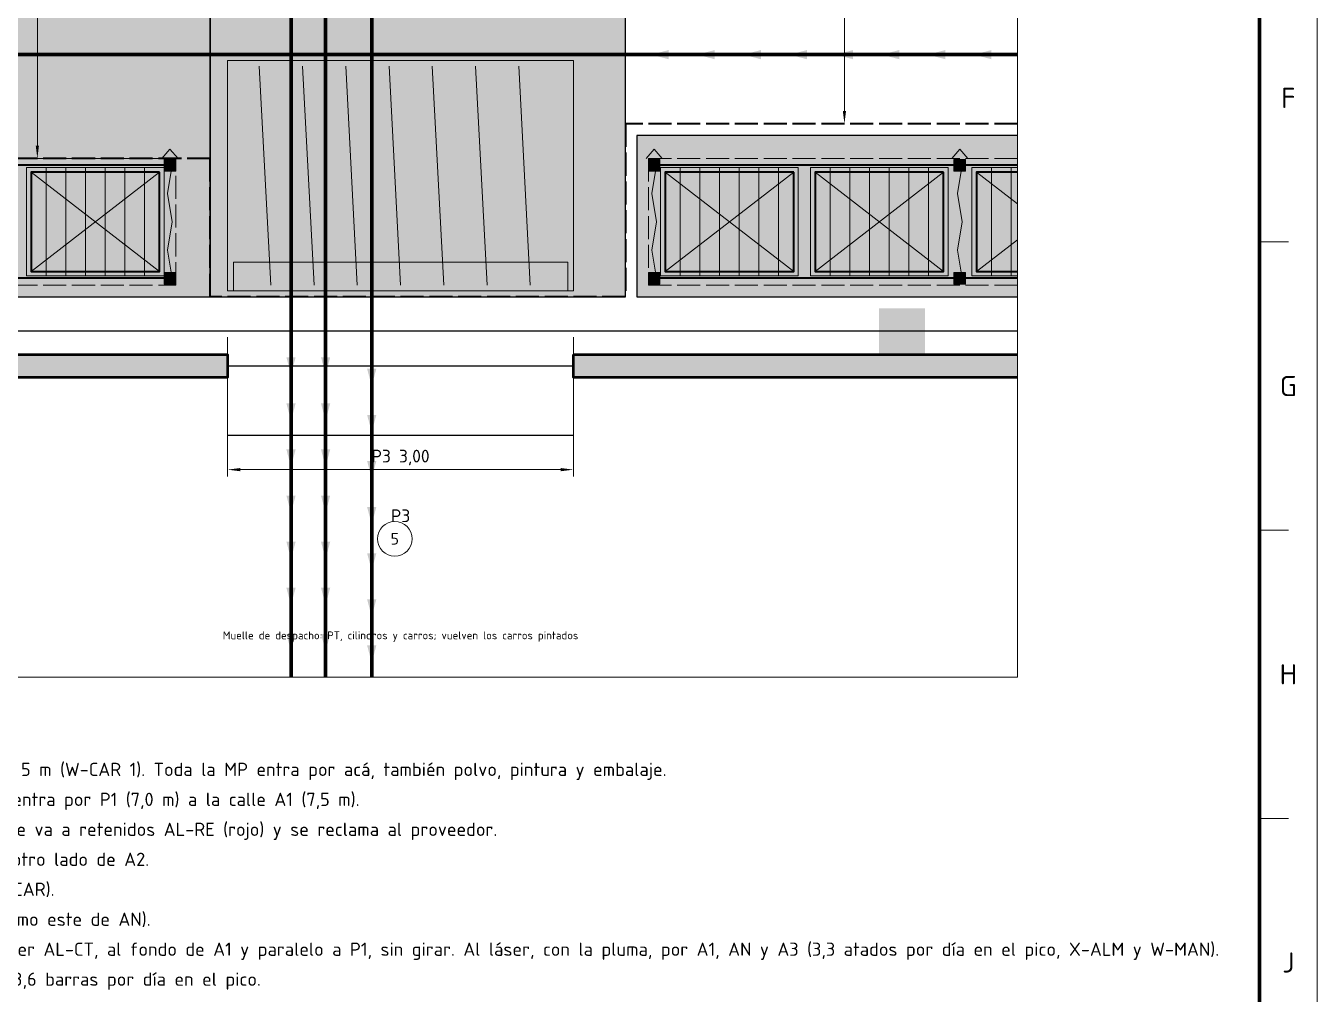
# Model space of a CAD drawing. Header units: millimetres. Extents: x 0 to 2430, y 0 to 841.
# Drawn here: x 965 to 1189, y 440 to 608 of the extents above; entities that cross this region are included whole.
import ezdxf
from ezdxf.enums import TextEntityAlignment as Align

# ---------------------------------------------------------------- set-up
doc = ezdxf.new("R2010")
doc.units = ezdxf.units.MM
doc.linetypes.add('IRAM-E-TRAZOS', pattern=[5, 4, -1])
for name, color, linetype, lineweight in [('06-TEXTO', 7, 'CONTINUOUS', 25), ('07-RECUADRO', 7, 'CONTINUOUS', 70), ('08-FINA', 5, 'CONTINUOUS', 18), ('A-ABERTURA', 7, 'CONTINUOUS', 25), ('A-COLUMNA', 7, 'CONTINUOUS', 50), ('A-COTA', 7, 'CONTINUOUS', 18), ('A-EQUIPO-FINO', 8, 'CONTINUOUS', 13), ('A-EQUIPO-OCULTO', 8, 'IRAM-E-TRAZOS', 13), ('A-EQUIPO-RELLENO', 9, 'CONTINUOUS', 13), ('A-EXTERIOR', 8, 'CONTINUOUS', 25), ('A-MURO', 7, 'CONTINUOUS', 50), ('A-RELLENO', 9, 'CONTINUOUS', 13), ('A-SECTOR', 1, 'CONTINUOUS', 25), ('A-SEGURIDAD', 1, 'IRAM-E-TRAZOS', 18), ('A-TEXTO', 7, 'CONTINUOUS', 18), ('F-PT', 3, 'CONTINUOUS', 70)]:
    doc.layers.add(name, color=color, linetype=linetype, lineweight=lineweight)
for name, color, linetype, lineweight, true_color in [('A-EQUIPO', 30, 'CONTINUOUS', 35, 0xe67800), ('A-MOBILIARIO', 8, 'CONTINUOUS', 18, 0x50505a), ('A-PASILLO', 2, 'IRAM-E-TRAZOS', 35, 0xd7a500)]:
    doc.layers.add(name, color=color, linetype=linetype, lineweight=lineweight, true_color=true_color)
doc.styles.add('ISO3098', font='isocpeur.ttf')
doc.dimstyles.new('FLAMA-IRAM', dxfattribs={"dimtxt": 3.5, "dimasz": 3.5, "dimexe": 2, "dimexo": 1.5, "dimgap": 1, "dimtad": 1, "dimdec": 1, "dimtxsty": 'ISO3098', "dimblk": 'IRAM_FLECHA', "dimblk1": 'IRAM_FLECHA', "dimblk2": 'IRAM_FLECHA', "dimcen": 2.5, "dimclrd": 3, "dimclre": 3, "dimclrt": 3, "dimazin": 3, "dimtfac": 1, "dimtmove": 0, "dimatfit": 3, "dimlwd": 18, "dimlwe": 18})

# ---------------------------------------------------------------- blocks, each defined once
blk = doc.blocks.new('IRAM_FLECHA')
blk.add_solid([(0, 0), (-1, 0.125), (-1, -0.125)])

msp = doc.modelspace()

# ---------------------------------------------------------------- hatches: boundary and pattern name
at = {"layer": 'A-COLUMNA', "true_color": 0x000000}
h = msp.add_hatch(color=7, dxfattribs=at)
h.dxf.hatch_style = 1
h.paths.add_polyline_path([(1113, 551), (1121, 551), (1121, 559), (1113, 559)])
at = {"layer": 'A-EQUIPO-RELLENO', "true_color": 0xeeeeee}
h = msp.add_hatch(color=7, dxfattribs=at)
h.dxf.hatch_style = 1
h.paths.add_polyline_path([(1000, 562), (1060, 562), (1060, 602), (1000, 602)])
at = {"layer": 'A-EQUIPO-RELLENO', "true_color": 0x969ba0}
h = msp.add_hatch(color=7, dxfattribs=at)
h.dxf.hatch_style = 1
h.paths.add_polyline_path([(991, 584.8), (989, 584.8), (989, 582.8), (991, 582.8)])
h = msp.add_hatch(color=7, dxfattribs=at)
h.dxf.hatch_style = 1
h.paths.add_polyline_path([(1075, 584.8), (1073, 584.8), (1073, 582.8), (1075, 582.8)])
h = msp.add_hatch(color=7, dxfattribs=at)
h.dxf.hatch_style = 1
h.paths.add_polyline_path([(1128, 584.8), (1126, 584.8), (1126, 582.8), (1128, 582.8)])
at = {"layer": 'A-EQUIPO-RELLENO', "true_color": 0xeedec0}
h = msp.add_hatch(color=7, dxfattribs=at)
h.dxf.hatch_style = 1
h.paths.add_polyline_path([(989, 583.4), (965.1, 583.4), (965.1, 564.6), (989, 564.6)])
h = msp.add_hatch(color=7, dxfattribs=at)
h.dxf.hatch_style = 1
h.paths.add_polyline_path([(1099, 583.4), (1075.1, 583.4), (1075.1, 564.6), (1099, 564.6)])
h = msp.add_hatch(color=7, dxfattribs=at)
h.dxf.hatch_style = 1
h.paths.add_polyline_path([(1125, 583.4), (1101.1, 583.4), (1101.1, 564.6), (1125, 564.6)])
h = msp.add_hatch(color=7, dxfattribs=at)
h.dxf.hatch_style = 1
h.paths.add_polyline_path([(1129.1, 564.6), (1129.1, 583.4), (1137, 583.4), (1137, 564.6)])
at = {"layer": 'A-EQUIPO-RELLENO', "true_color": 0x969ba0}
h = msp.add_hatch(color=7, dxfattribs=at)
h.dxf.hatch_style = 1
h.paths.add_polyline_path([(991, 565.2), (989, 565.2), (989, 563.2), (991, 563.2)])
h = msp.add_hatch(color=7, dxfattribs=at)
h.dxf.hatch_style = 1
h.paths.add_polyline_path([(1075, 565.2), (1073, 565.2), (1073, 563.2), (1075, 563.2)])
h = msp.add_hatch(color=7, dxfattribs=at)
h.dxf.hatch_style = 1
h.paths.add_polyline_path([(1128, 565.2), (1126, 565.2), (1126, 563.2), (1128, 563.2)])
at = {"layer": 'A-MURO', "true_color": 0x464646}
h = msp.add_hatch(color=7, dxfattribs=at)
h.dxf.hatch_style = 1
h.paths.add_polyline_path([(1000, 551), (1000, 547), (597, 547), (597, 551)])
h = msp.add_hatch(color=7, dxfattribs=at)
h.dxf.hatch_style = 1
h.paths.add_polyline_path([(1137, 551), (1137, 547), (1060, 547), (1060, 551)])
at = {"layer": 'A-RELLENO', "true_color": 0xc8e8c8}
h = msp.add_hatch(color=7, dxfattribs=at)
h.dxf.hatch_style = 1
h.paths.add_polyline_path([(1069, 561), (997, 561), (997, 795), (1069, 795)])
h = msp.add_hatch(color=7, dxfattribs=at)
h.dxf.hatch_style = 1
h.paths.add_polyline_path([(609, 561), (997, 561), (997, 711), (609, 711)])
at = {"layer": 'A-RELLENO', "true_color": 0xcde1f5}
h = msp.add_hatch(color=7, dxfattribs=at)
h.dxf.hatch_style = 1
h.paths.add_polyline_path([(1071, 561), (1071, 589), (1137, 589), (1137, 561)])
at = {"layer": 'F-PT', "true_color": 0x00963c}
h = msp.add_hatch(color=7, dxfattribs=at)
h.dxf.hatch_style = 1
h.paths.add_polyline_path([(1011, 603.5), (1011.8, 606.5), (1010.2, 606.5)])
h = msp.add_hatch(color=7, dxfattribs=at)
h.dxf.hatch_style = 1
h.paths.add_polyline_path([(1017, 603.5), (1017.8, 606.5), (1016.2, 606.5)])
h = msp.add_hatch(color=7, dxfattribs=at)
h.dxf.hatch_style = 1
h.paths.add_polyline_path([(969.5, 603), (972.5, 602.2), (972.5, 603.8)])
h = msp.add_hatch(color=7, dxfattribs=at)
h.dxf.hatch_style = 1
h.paths.add_polyline_path([(977.5, 603), (980.5, 602.2), (980.5, 603.8)])
h = msp.add_hatch(color=7, dxfattribs=at)
h.dxf.hatch_style = 1
h.paths.add_polyline_path([(985.5, 603), (988.5, 602.2), (988.5, 603.8)])
h = msp.add_hatch(color=7, dxfattribs=at)
h.dxf.hatch_style = 1
h.paths.add_polyline_path([(993.5, 603), (996.5, 602.2), (996.5, 603.8)])
h = msp.add_hatch(color=7, dxfattribs=at)
h.dxf.hatch_style = 1
h.paths.add_polyline_path([(1001.5, 603), (1004.5, 602.2), (1004.5, 603.8)])
h = msp.add_hatch(color=7, dxfattribs=at)
h.dxf.hatch_style = 1
h.paths.add_polyline_path([(1009.5, 603), (1012.5, 602.2), (1012.5, 603.8)])
h = msp.add_hatch(color=7, dxfattribs=at)
h.dxf.hatch_style = 1
h.paths.add_polyline_path([(1017.5, 603), (1020.5, 602.2), (1020.5, 603.8)])
h = msp.add_hatch(color=7, dxfattribs=at)
h.dxf.hatch_style = 1
h.paths.add_polyline_path([(1025, 601.5), (1025.8, 604.5), (1024.2, 604.5)])
h = msp.add_hatch(color=7, dxfattribs=at)
h.dxf.hatch_style = 1
h.paths.add_polyline_path([(1025.5, 603), (1028.5, 602.2), (1028.5, 603.8)])
h = msp.add_hatch(color=7, dxfattribs=at)
h.dxf.hatch_style = 1
h.paths.add_polyline_path([(1033.5, 603), (1036.5, 602.2), (1036.5, 603.8)])
h = msp.add_hatch(color=7, dxfattribs=at)
h.dxf.hatch_style = 1
h.paths.add_polyline_path([(1041.5, 603), (1044.5, 602.2), (1044.5, 603.8)])
h = msp.add_hatch(color=7, dxfattribs=at)
h.dxf.hatch_style = 1
h.paths.add_polyline_path([(1049.5, 603), (1052.5, 602.2), (1052.5, 603.8)])
h = msp.add_hatch(color=7, dxfattribs=at)
h.dxf.hatch_style = 1
h.paths.add_polyline_path([(1057.5, 603), (1060.5, 602.2), (1060.5, 603.8)])
h = msp.add_hatch(color=7, dxfattribs=at)
h.dxf.hatch_style = 1
h.paths.add_polyline_path([(1065.5, 603), (1068.5, 602.2), (1068.5, 603.8)])
h = msp.add_hatch(color=7, dxfattribs=at)
h.dxf.hatch_style = 1
h.paths.add_polyline_path([(1073.5, 603), (1076.5, 602.2), (1076.5, 603.8)])
h = msp.add_hatch(color=7, dxfattribs=at)
h.dxf.hatch_style = 1
h.paths.add_polyline_path([(1081.5, 603), (1084.5, 602.2), (1084.5, 603.8)])
h = msp.add_hatch(color=7, dxfattribs=at)
h.dxf.hatch_style = 1
h.paths.add_polyline_path([(1089.5, 603), (1092.5, 602.2), (1092.5, 603.8)])
h = msp.add_hatch(color=7, dxfattribs=at)
h.dxf.hatch_style = 1
h.paths.add_polyline_path([(1097.5, 603), (1100.5, 602.2), (1100.5, 603.8)])
h = msp.add_hatch(color=7, dxfattribs=at)
h.dxf.hatch_style = 1
h.paths.add_polyline_path([(1105.5, 603), (1108.5, 602.2), (1108.5, 603.8)])
h = msp.add_hatch(color=7, dxfattribs=at)
h.dxf.hatch_style = 1
h.paths.add_polyline_path([(1113.5, 603), (1116.5, 602.2), (1116.5, 603.8)])
h = msp.add_hatch(color=7, dxfattribs=at)
h.dxf.hatch_style = 1
h.paths.add_polyline_path([(1121.5, 603), (1124.5, 602.2), (1124.5, 603.8)])
h = msp.add_hatch(color=7, dxfattribs=at)
h.dxf.hatch_style = 1
h.paths.add_polyline_path([(1129.5, 603), (1132.5, 602.2), (1132.5, 603.8)])
h = msp.add_hatch(color=7, dxfattribs=at)
h.dxf.hatch_style = 1
h.paths.add_polyline_path([(1011, 595.5), (1011.8, 598.5), (1010.2, 598.5)])
h = msp.add_hatch(color=7, dxfattribs=at)
h.dxf.hatch_style = 1
h.paths.add_polyline_path([(1017, 595.5), (1017.8, 598.5), (1016.2, 598.5)])
h = msp.add_hatch(color=7, dxfattribs=at)
h.dxf.hatch_style = 1
h.paths.add_polyline_path([(1025, 593.5), (1025.8, 596.5), (1024.2, 596.5)])
h = msp.add_hatch(color=7, dxfattribs=at)
h.dxf.hatch_style = 1
h.paths.add_polyline_path([(1011, 587.5), (1011.8, 590.5), (1010.2, 590.5)])
h = msp.add_hatch(color=7, dxfattribs=at)
h.dxf.hatch_style = 1
h.paths.add_polyline_path([(1017, 587.5), (1017.8, 590.5), (1016.2, 590.5)])
h = msp.add_hatch(color=7, dxfattribs=at)
h.dxf.hatch_style = 1
h.paths.add_polyline_path([(1025, 585.5), (1025.8, 588.5), (1024.2, 588.5)])
h = msp.add_hatch(color=7, dxfattribs=at)
h.dxf.hatch_style = 1
h.paths.add_polyline_path([(1011, 579.5), (1011.8, 582.5), (1010.2, 582.5)])
h = msp.add_hatch(color=7, dxfattribs=at)
h.dxf.hatch_style = 1
h.paths.add_polyline_path([(1017, 579.5), (1017.8, 582.5), (1016.2, 582.5)])
h = msp.add_hatch(color=7, dxfattribs=at)
h.dxf.hatch_style = 1
h.paths.add_polyline_path([(1025, 577.5), (1025.8, 580.5), (1024.2, 580.5)])
h = msp.add_hatch(color=7, dxfattribs=at)
h.dxf.hatch_style = 1
h.paths.add_polyline_path([(1011, 571.5), (1011.8, 574.5), (1010.2, 574.5)])
h = msp.add_hatch(color=7, dxfattribs=at)
h.dxf.hatch_style = 1
h.paths.add_polyline_path([(1017, 571.5), (1017.8, 574.5), (1016.2, 574.5)])
h = msp.add_hatch(color=7, dxfattribs=at)
h.dxf.hatch_style = 1
h.paths.add_polyline_path([(1025, 569.5), (1025.8, 572.5), (1024.2, 572.5)])
h = msp.add_hatch(color=7, dxfattribs=at)
h.dxf.hatch_style = 1
h.paths.add_polyline_path([(1011, 563.5), (1011.8, 566.5), (1010.2, 566.5)])
h = msp.add_hatch(color=7, dxfattribs=at)
h.dxf.hatch_style = 1
h.paths.add_polyline_path([(1017, 563.5), (1017.8, 566.5), (1016.2, 566.5)])
h = msp.add_hatch(color=7, dxfattribs=at)
h.dxf.hatch_style = 1
h.paths.add_polyline_path([(1025, 561.5), (1025.8, 564.5), (1024.2, 564.5)])
h = msp.add_hatch(color=7, dxfattribs=at)
h.dxf.hatch_style = 1
h.paths.add_polyline_path([(1011, 547.5), (1011.8, 550.5), (1010.2, 550.5)])
h = msp.add_hatch(color=7, dxfattribs=at)
h.dxf.hatch_style = 1
h.paths.add_polyline_path([(1017, 547.5), (1017.8, 550.5), (1016.2, 550.5)])
h = msp.add_hatch(color=7, dxfattribs=at)
h.dxf.hatch_style = 1
h.paths.add_polyline_path([(1025, 545.5), (1025.8, 548.5), (1024.2, 548.5)])
h = msp.add_hatch(color=7, dxfattribs=at)
h.dxf.hatch_style = 1
h.paths.add_polyline_path([(1011, 539.5), (1011.8, 542.5), (1010.2, 542.5)])
h = msp.add_hatch(color=7, dxfattribs=at)
h.dxf.hatch_style = 1
h.paths.add_polyline_path([(1017, 539.5), (1017.8, 542.5), (1016.2, 542.5)])
h = msp.add_hatch(color=7, dxfattribs=at)
h.dxf.hatch_style = 1
h.paths.add_polyline_path([(1025, 537.5), (1025.8, 540.5), (1024.2, 540.5)])
h = msp.add_hatch(color=7, dxfattribs=at)
h.dxf.hatch_style = 1
h.paths.add_polyline_path([(1011, 531.5), (1011.8, 534.5), (1010.2, 534.5)])
h = msp.add_hatch(color=7, dxfattribs=at)
h.dxf.hatch_style = 1
h.paths.add_polyline_path([(1017, 531.5), (1017.8, 534.5), (1016.2, 534.5)])
h = msp.add_hatch(color=7, dxfattribs=at)
h.dxf.hatch_style = 1
h.paths.add_polyline_path([(1025, 529.5), (1025.8, 532.5), (1024.2, 532.5)])
h = msp.add_hatch(color=7, dxfattribs=at)
h.dxf.hatch_style = 1
h.paths.add_polyline_path([(1011, 523.5), (1011.8, 526.5), (1010.2, 526.5)])
h = msp.add_hatch(color=7, dxfattribs=at)
h.dxf.hatch_style = 1
h.paths.add_polyline_path([(1017, 523.5), (1017.8, 526.5), (1016.2, 526.5)])
h = msp.add_hatch(color=7, dxfattribs=at)
h.dxf.hatch_style = 1
h.paths.add_polyline_path([(1025, 521.5), (1025.8, 524.5), (1024.2, 524.5)])
h = msp.add_hatch(color=7, dxfattribs=at)
h.dxf.hatch_style = 1
h.paths.add_polyline_path([(1011, 515.5), (1011.8, 518.5), (1010.2, 518.5)])
h = msp.add_hatch(color=7, dxfattribs=at)
h.dxf.hatch_style = 1
h.paths.add_polyline_path([(1017, 515.5), (1017.8, 518.5), (1016.2, 518.5)])
h = msp.add_hatch(color=7, dxfattribs=at)
h.dxf.hatch_style = 1
h.paths.add_polyline_path([(1025, 513.5), (1025.8, 516.5), (1024.2, 516.5)])
h = msp.add_hatch(color=7, dxfattribs=at)
h.dxf.hatch_style = 1
h.paths.add_polyline_path([(1011, 507.5), (1011.8, 510.5), (1010.2, 510.5)])
h = msp.add_hatch(color=7, dxfattribs=at)
h.dxf.hatch_style = 1
h.paths.add_polyline_path([(1017, 507.5), (1017.8, 510.5), (1016.2, 510.5)])
h = msp.add_hatch(color=7, dxfattribs=at)
h.dxf.hatch_style = 1
h.paths.add_polyline_path([(1025, 505.5), (1025.8, 508.5), (1024.2, 508.5)])
h = msp.add_hatch(color=7, dxfattribs=at)
h.dxf.hatch_style = 1
h.paths.add_polyline_path([(1011, 499.5), (1011.8, 502.5), (1010.2, 502.5)])
h = msp.add_hatch(color=7, dxfattribs=at)
h.dxf.hatch_style = 1
h.paths.add_polyline_path([(1017, 499.5), (1017.8, 502.5), (1016.2, 502.5)])
h = msp.add_hatch(color=7, dxfattribs=at)
h.dxf.hatch_style = 1
h.paths.add_polyline_path([(1025, 497.5), (1025.8, 500.5), (1024.2, 500.5)])

# ---------------------------------------------------------------- linework, layer by layer
at = {"layer": '07-RECUADRO'}
msp.add_lwpolyline([(25, 10), (1179, 10), (1179, 831), (25, 831)], close=True, dxfattribs=at)
at = {"layer": '08-FINA'}
for p, q in [((1179, 570.5), (1184, 570.5)), ((1179, 520.5), (1184, 520.5)), ((1179, 470.5), (1184, 470.5))]:
    msp.add_line(p, q, dxfattribs=at)
msp.add_lwpolyline([(0, 0), (1189, 0), (1189, 841), (0, 841)], close=True, dxfattribs=at)
at = {"layer": 'A-ABERTURA'}
for p, q in [((1000, 549), (1060, 549)), ((1000, 537), (1060, 537))]:
    msp.add_line(p, q, dxfattribs=at)
at = {"layer": 'A-EQUIPO'}
for p, q in [((991, 583.8), (613, 583.8)), ((1137, 583.8), (1073, 583.8)), ((991, 564.2), (613, 564.2)), ((1137, 564.2), (1073, 564.2))]:
    msp.add_line(p, q, dxfattribs=at)
for points in [[(988.2, 582.6), (965.9, 582.6), (965.9, 565.4), (988.2, 565.4)], [(1098.2, 582.6), (1075.9, 582.6), (1075.9, 565.4), (1098.2, 565.4)], [(1124.2, 582.6), (1101.9, 582.6), (1101.9, 565.4), (1124.2, 565.4)]]:
    msp.add_lwpolyline(points, close=True, dxfattribs=at)
msp.add_lwpolyline([(1137, 582.6), (1129.9, 582.6), (1129.9, 565.4), (1137, 565.4)], dxfattribs=at)
at = {"layer": 'A-EQUIPO-FINO'}
for p, q in [((1007.5, 563), (1005.5, 601)), ((1015, 563), (1013, 601)), ((1022.5, 563), (1020.5, 601)), ((1030, 563), (1028, 601)), ((1037.5, 563), (1035.5, 601)), ((1045, 563), (1043, 601)), ((1052.5, 563), (1050.5, 601)), ((988.2, 582.6), (965.9, 565.4)), ((988.2, 565.4), (965.9, 582.6)), ((968.5143, 583.4), (968.5143, 564.6)), ((971.9286, 583.4), (971.9286, 564.6)), ((975.3429, 583.4), (975.3429, 564.6)), ((978.7571, 583.4), (978.7571, 564.6)), ((982.1714, 583.4), (982.1714, 564.6)), ((985.5857, 583.4), (985.5857, 564.6)), ((1098.2, 582.6), (1075.9, 565.4)), ((1098.2, 565.4), (1075.9, 582.6)), ((1078.5143, 583.4), (1078.5143, 564.6)), ((1081.9286, 583.4), (1081.9286, 564.6)), ((1085.3429, 583.4), (1085.3429, 564.6)), ((1088.7571, 583.4), (1088.7571, 564.6)), ((1092.1714, 583.4), (1092.1714, 564.6)), ((1095.5857, 583.4), (1095.5857, 564.6)), ((1124.2, 582.6), (1101.9, 565.4)), ((1124.2, 565.4), (1101.9, 582.6)), ((1104.5143, 583.4), (1104.5143, 564.6)), ((1107.9286, 583.4), (1107.9286, 564.6)), ((1111.3429, 583.4), (1111.3429, 564.6)), ((1114.7571, 583.4), (1114.7571, 564.6)), ((1118.1714, 583.4), (1118.1714, 564.6)), ((1121.5857, 583.4), (1121.5857, 564.6)), ((1137, 577.1238), (1129.9, 582.6)), ((1132.5143, 583.4), (1132.5143, 564.6)), ((1135.9286, 583.4), (1135.9286, 564.6)), ((1137, 570.8762), (1129.9, 565.4))]:
    msp.add_line(p, q, dxfattribs=at)
for points in [[(991, 584.8), (989, 584.8), (989, 582.8), (991, 582.8)], [(1075, 584.8), (1073, 584.8), (1073, 582.8), (1075, 582.8)], [(1128, 584.8), (1126, 584.8), (1126, 582.8), (1128, 582.8)], [(989, 583.4), (965.1, 583.4), (965.1, 564.6), (989, 564.6)], [(1099, 583.4), (1075.1, 583.4), (1075.1, 564.6), (1099, 564.6)], [(1125, 583.4), (1101.1, 583.4), (1101.1, 564.6), (1125, 564.6)], [(1001, 562), (1059, 562), (1059, 567), (1001, 567)], [(991, 565.2), (989, 565.2), (989, 563.2), (991, 563.2)], [(1075, 565.2), (1073, 565.2), (1073, 563.2), (1075, 563.2)], [(1128, 565.2), (1126, 565.2), (1126, 563.2), (1128, 563.2)]]:
    msp.add_lwpolyline(points, close=True, dxfattribs=at)
for points in [[(990.4, 583.8), (989.6, 578.9), (990.4, 574), (989.6, 569.1), (990.4, 564.2)], [(1074.4, 583.8), (1073.6, 578.9), (1074.4, 574), (1073.6, 569.1), (1074.4, 564.2)], [(1127.4, 583.8), (1126.6, 578.9), (1127.4, 574), (1126.6, 569.1), (1127.4, 564.2)], [(1137, 583.4), (1129.1, 583.4), (1129.1, 564.6), (1137, 564.6)]]:
    msp.add_lwpolyline(points, dxfattribs=at)
at = {"layer": 'A-EQUIPO-OCULTO'}
msp.add_lwpolyline([(991, 585), (613, 585), (613, 563), (991, 563)], close=True, dxfattribs=at)
msp.add_lwpolyline([(1137, 585), (1073, 585), (1073, 563), (1137, 563)], dxfattribs=at)
at = {"layer": 'A-EXTERIOR'}
msp.add_lwpolyline([(1137, 555), (797, 555), (797, 495)], dxfattribs=at)
at = {"layer": 'A-MOBILIARIO'}
msp.add_lwpolyline([(1000, 562), (1060, 562), (1060, 602), (1000, 602)], close=True, dxfattribs=at)
at = {"layer": 'A-MURO'}
for points in [[(597, 551), (1000, 551), (1000, 547), (597, 547)], [(1060, 551), (1137, 551)], [(1137, 547), (1060, 547), (1060, 551)]]:
    msp.add_lwpolyline(points, dxfattribs=at)
at = {"layer": 'A-PASILLO'}
for p, q in [((1069, 591), (1069, 561)), ((1137, 591), (1069, 591)), ((997, 585), (609, 585)), ((997, 561), (997, 585)), ((1069, 561), (997, 561))]:
    msp.add_line(p, q, dxfattribs=at)
at = {"layer": 'A-SECTOR'}
for points in [[(997, 561), (1069, 561), (1069, 795)], [(997, 795), (997, 561)], [(1137, 589), (1071, 589), (1071, 561)], [(1071, 561), (1137, 561)]]:
    msp.add_lwpolyline(points, dxfattribs=at)
msp.add_lwpolyline([(609, 561), (997, 561), (997, 711), (609, 711)], close=True, dxfattribs=at)
at = {"layer": 'A-SEGURIDAD'}
for points in [[(991.4, 585), (990, 586.6), (988.6, 585)], [(1075.4, 585), (1074, 586.6), (1072.6, 585)], [(1128.4, 585), (1127, 586.6), (1125.6, 585)]]:
    msp.add_lwpolyline(points, dxfattribs=at)
at = {"layer": 'A-TEXTO'}
msp.add_lwpolyline([(597, 495), (1137, 495), (1137, 795), (597, 795)], close=True, dxfattribs=at)
msp.add_circle((1029, 519), 3, dxfattribs=at)
at = {"layer": 'F-PT'}
for points in [[(1017, 795), (1017, 555), (1017, 495)], [(1025, 795), (1025, 555), (1025, 495)], [(797, 687), (797, 665), (1011, 665), (1011, 555), (1011, 495)], [(1137, 603), (897, 603), (897, 585)]]:
    msp.add_lwpolyline(points, dxfattribs=at)

# ---------------------------------------------------------------- texts
at = {"layer": '06-TEXTO', "style": 'ISO3098'}
for s, p in [('F', (1184, 595.5)), ('G', (1184, 545.5)), ('H', (1184, 495.5)), ('J', (1184, 445.5))]:
    msp.add_text(s, height=3.5, dxfattribs=at).set_placement(p, align=Align.MIDDLE_CENTER)
at = {"layer": 'A-TEXTO', "style": 'ISO3098'}
for s, height, p in [('P3', 2.2, (1030, 523)), ('5', 2, (1029, 519)), ('Muelle de despacho: PT, cilindros y carros; vuelven los carros pintados', 1.364, (1030, 502.25))]:
    msp.add_text(s, height=height, dxfattribs=at).set_placement(p, align=Align.MIDDLE_CENTER)
for s, p in [('Camión en el alero norte (semi 18,6 m o chasis playo): entró por G1 y se pesó en la báscula; descarga de costado en la franja de 15 × 5 m (W-CAR 1). Toda la MP entra por acá, también polvo, pintura y embalaje.', (765, 479)), ('Descarga con el único autoelevador de la planta, Heli CPCD50 de 5 t (W-MAN y W-CAR): uñas largas, espolón, prolongadores y pluma; entra por P1 (7,0 m) a la calle A1 (7,5 m).', (765, 473.8)), ('Cuarentena AL-CU (10 × 2,5 m, amarilla, compartida con carros): colada, espesor en 3 puntos y etiqueta de lote (W-MAN); lo no conforme va a retenidos AL-RE (rojo) y se reclama al proveedor.', (765, 468.6)), ('Hojas aprobadas: por A1, AN y A2 a AL-CH (3 formatos LAF, paquetes de 2 alturas); el LAC de carros a la calle de chapa AL-CC, del otro lado de A2.', (765, 463.4)), ('Paquete a la mesa elevadora de la guillotina: de costado por A2, AN y A3 (calles de 5 m: radio de giro del Heli + pallet + margen, W-CAR).', (765, 458.2)), ('Rollos de fleje en el porta-flejes AL-FL de 3 niveles sobre AN; el espolón lleva el rollo al carro portabobinas del desbobinador (extremo este de AN).', (765, 453)), ('Caños y barras de 6 m: el atado entra atravesado por P1 (7,0 m = 6 m + 0,5 m por lado), baja por A1 (7,5 m) y se apoya en el cantiléver AL-CT, al fondo de A1 y paralelo a P1, sin girar. Al láser, con la pluma, por A1, AN y A3 (3,3 atados por día en el pico, X-ALM y W-MAN).', (765, 447.8)), ('Barras de carros: de a una y a mano (W-CAR 8.1: la más pesada pesa 23,9 kg), del cantiléver al rack del puesto 8.1 por la senda PP; 8,6 barras por día en el pico.', (765, 442.6))]:
    msp.add_text(s, height=2.3, dxfattribs=at).set_placement(p, align=Align.MIDDLE_LEFT)

# ---------------------------------------------------------------- dimensions: what is measured, and where the dimension line sits
at = {"layer": 'A-COTA'}
for base, p1, p2, text in [((967, 585), (967, 585), (967, 685), 'T-PT <>'), ((1107, 591), (1107, 591), (1107, 643), 'AT <>')]:
    msp.add_linear_dim(base=base, p1=p1, p2=p2, angle=90, text=text, dimstyle='FLAMA-IRAM', override={"dimtxt": 2.2, "dimasz": 2.2, "dimexe": 1.2, "dimexo": 1, "dimdec": 2, "dimlfac": 0.05, "dimzin": 0}, dxfattribs=at).render()
msp.add_linear_dim(base=(1000, 531), p1=(1000, 555), p2=(1060, 555), text='P3 <>', dimstyle='FLAMA-IRAM', override={"dimtxt": 2.2, "dimasz": 2.2, "dimexe": 1.2, "dimexo": 1, "dimdec": 2, "dimlfac": 0.05, "dimzin": 0}, dxfattribs=at).render()

doc.saveas('drawing.dxf')
